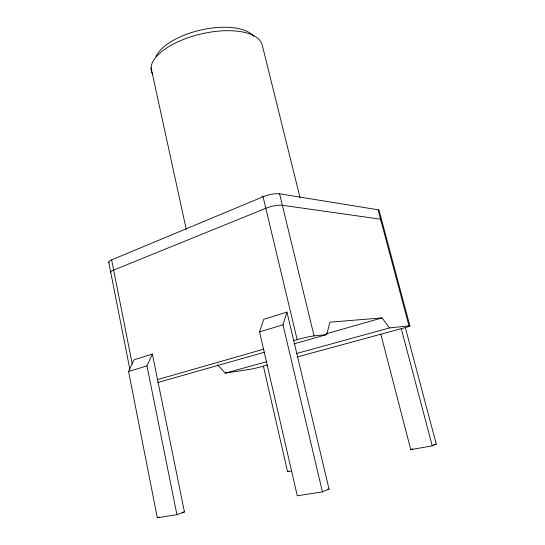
<?xml version="1.0" encoding="UTF-8"?>
<svg xmlns="http://www.w3.org/2000/svg" width="545" height="545" viewBox="0 0 545 545"><rect width="100%" height="100%" fill="white"/><g stroke="black" fill="none" stroke-linecap="round" stroke-linejoin="round"><path stroke-width="0.82" d="M294.034 343.854L326.728 334.582L329.902 322.163L382.025 317.912L389.518 327.92L408.975 325.856L378.046 209.764L279.565 193.802A12.051 3.038 -13.7 0 0 263.058 196.765L111.636 259.904A10.641 2.282 -11 0 0 109.143 262.635M322.436 491.876L282.984 324.793L286.949 312.087L263.807 319.302L259.563 331.871L297.284 495.814L322.436 491.876L329.044 489.103L286.949 312.087M176.921 514.678L146.973 365.913L152.368 354.073L134.118 359.768L128.559 371.479L157.321 517.75L176.921 514.678L184.448 511.966L152.368 354.073M261.716 196.22L262.179 195.996M380.839 334.221L410.753 449.673L432.24 445.844L436.279 444.148L405.357 327.647M410.753 449.673L412.851 448.821M157.321 517.75L159.61 516.939M263.392 366.172L287.556 471.636L288.966 471.132M128.559 371.479L146.973 365.913M259.563 331.871L282.984 324.793M157.553 379.586L263.807 349.141M293.721 340.571L297.148 339.59A12.474 0.947 -13.3 0 1 314.09 335.918L326.728 334.582M326.366 333.744L382.025 317.912M157.546 382.576L264.611 352.199M217.503 364.714L225.242 373.114L266.921 361.648M296.344 353.555L389.518 327.92M267.397 365.082L261.021 366.812A9.04 0.497 -13 0 1 248.806 369.517L225.242 373.114M297.406 356.914L404.227 327.858A10.28 0.62 -13.6 0 0 408.975 325.856M433.82 444.591L436.279 444.148M287.556 471.636L291.561 470.921M182.01 512.355L184.448 511.966M327.375 489.369L329.044 489.103M409.894 325.965L379.122 210.554A9.994 2.023 -14.9 0 0 378.046 209.764M401.256 328.662L432.24 445.844M300.036 197.61L262.268 45.208A56.939 24.75 -13.1 0 0 197.528 34.839A56.939 24.75 -13.1 0 0 152.593 74.079M279.565 193.802L314.09 335.918M263.058 196.765L297.148 339.59M151.067 67.784L186.261 229.37M111.636 259.904L132.237 364.006M108.721 262.111L129.867 369.394M381.166 220.548A10.014 1.914 -14.8 0 0 380.56 219.192L282.351 205.274A12.085 2.875 -13.6 0 0 265.81 208.292L113.653 270.088A10.668 2.16 -11.2 0 0 110.717 272.221M155.938 56.755A51.714 22.856 -13.1 0 1 203.053 29.539A51.714 22.856 -13.1 0 1 253.786 36.461"/></g></svg>
